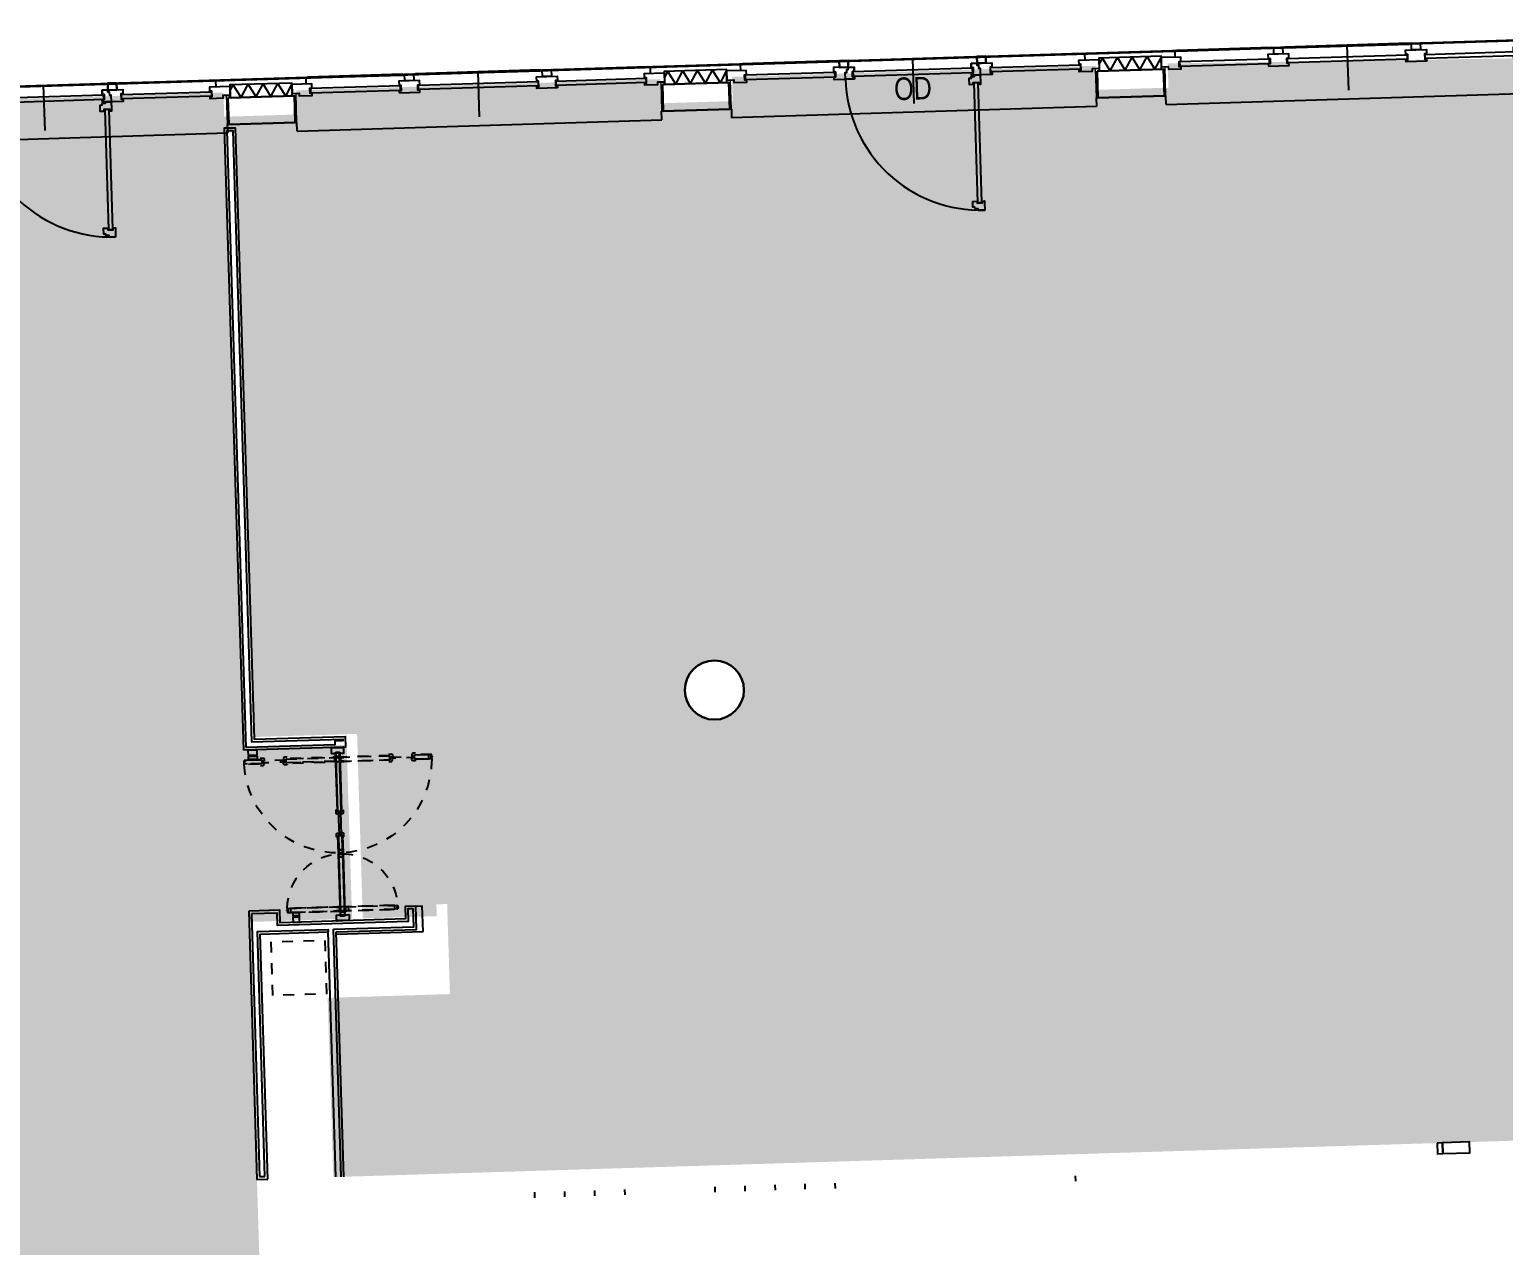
# Model space of a CAD drawing. Header units: metres. Extents: x 603172.4 to 603269.3, y 133210.7 to 133267.1.
# Drawn here: x 603202.28 to 603216.01, y 133255.74 to 133267.07 of the extents above; entities that cross this region are included whole.
import ezdxf

# ---------------------------------------------------------------- set-up
doc = ezdxf.new("R2010")
doc.units = ezdxf.units.M
doc.linetypes.add('AXES', pattern=[2, 1.25, -0.25, 0.25, -0.25])
doc.linetypes.add('DGN Style 2', pattern=[0.1, 0.06, -0.04])
doc.layers.add('GEX_BAT_Archi', color=251, linetype='Continuous')
doc.layers.add('GEX_EDS_sdp_1-bureau', color=1, linetype='AXES', true_color=0xff0000)
doc.layers.add('GEX_EDS_su_bureau', color=7, linetype='Continuous', true_color=0xffdf7f)
doc.styles.add('Style-isocp', font='isocp.shx')

# ---------------------------------------------------------------- blocks, each defined once
blk = doc.blocks.new('CBP_SHG_FAC_TYPE_N1_OD')
at = {"layer": 'GEX_BAT_Archi', "ltscale": 0.888889}
for p, q in [((-1.7, 0), (-1.7, 0.08)), ((-1.7, 0.08), (1.7, 0.08)), ((1.7, 0), (1.7, 0.08))]:
    blk.add_line(p, q, dxfattribs=at)
at = {"layer": 'GEX_BAT_Archi'}
blk.add_line((0, -0.42), (0, 0), dxfattribs=at)
at = {"layer": 'GEX_BAT_Archi', "ltscale": 120}
for p, q in [((-1.605, -0.412), (-1.605, -0.357)), ((1.605, -0.412), (1.605, -0.357))]:
    blk.add_line(p, q, dxfattribs=at)
at = {"layer": 'GEX_BAT_Archi', "ltscale": 106.666667}
for p, q in [((-1.605, -0.412), (-1.605, -0.357)), ((1.605, -0.412), (1.605, -0.357))]:
    blk.add_line(p, q, dxfattribs=at)
at = {"layer": 'GEX_BAT_Archi', "linetype": 'Continuous'}
blk.add_line((-0.704, -0.42), (-1.584, -0.42), dxfattribs=at)
at = {"layer": 'GEX_BAT_Archi', "flags": 128}
for points in [[(-0.63, 0.946), (-0.63, 1.013), (-0.57, 1.013), (-0.57, 0.998), (-0.54, 0.998), (-0.54, 0.983), (-0.52, 0.983), (-0.52, 0.928), (-0.56, 0.928), (-0.56, 0.946), (-0.61, 0.946), (-0.61, 0.928), (-0.63, 0.928), (-0.63, 0.946), (-0.63, 0.946)], [(-0.605, 0.941), (-0.605, -0.175), (-0.565, -0.175), (-0.565, 0.941), (-0.605, 0.941)], [(-0.738, -0.317), (-0.72, -0.317), (-0.72, -0.267), (-0.738, -0.267), (-0.738, -0.247), (-0.738, -0.247), (-0.63, -0.247), (-0.63, -0.307), (-0.615, -0.307), (-0.615, -0.337), (-0.6, -0.337), (-0.6, -0.357), (-0.738, -0.357), (-0.738, -0.317)], [(-0.63, -0.18), (-0.63, -0.247), (-0.57, -0.247), (-0.57, -0.232), (-0.54, -0.232), (-0.54, -0.217), (-0.52, -0.217), (-0.52, -0.162), (-0.56, -0.162), (-0.56, -0.18), (-0.61, -0.18), (-0.61, -0.162), (-0.63, -0.162), (-0.63, -0.18), (-0.63, -0.18)], [(-0.563, -0.247), (-0.63, -0.247), (-0.63, -0.307), (-0.615, -0.307), (-0.615, -0.337), (-0.6, -0.337), (-0.6, -0.357), (-0.545, -0.357), (-0.545, -0.317), (-0.563, -0.317), (-0.563, -0.267), (-0.545, -0.267), (-0.545, -0.247), (-0.563, -0.247), (-0.563, -0.247)], [(0.563, -0.247), (0.63, -0.247), (0.63, -0.307), (0.615, -0.307), (0.615, -0.337), (0.6, -0.337), (0.6, -0.357), (0.545, -0.357), (0.545, -0.317), (0.563, -0.317), (0.563, -0.267), (0.545, -0.267), (0.545, -0.247), (0.563, -0.247), (0.563, -0.247)], [(0.738, -0.317), (0.72, -0.317), (0.72, -0.267), (0.738, -0.267), (0.738, -0.247), (0.738, -0.247), (0.63, -0.247), (0.63, -0.307), (0.615, -0.307), (0.615, -0.337), (0.6, -0.337), (0.6, -0.357), (0.738, -0.357), (0.738, -0.317)]]:
    blk.add_lwpolyline(points, close=True, dxfattribs=at)
at = {"layer": 'GEX_BAT_Archi', "ltscale": 120, "flags": 128}
for points in [[(-1.735, -0.272), (-1.67, -0.272), (-1.67, -0.247), (-1.55, -0.247), (-1.55, -0.267), (-1.568, -0.267), (-1.568, -0.317), (-1.55, -0.317), (-1.55, -0.357), (-1.735, -0.357), (-1.735, -0.272)], [(-1.563, -0.272), (-0.725, -0.272), (-0.725, -0.312), (-1.563, -0.312), (-1.563, -0.272)], [(0.558, -0.272), (-0.558, -0.272), (-0.558, -0.312), (0.558, -0.312), (0.558, -0.272)], [(1.563, -0.272), (0.725, -0.272), (0.725, -0.312), (1.563, -0.312), (1.563, -0.272)], [(1.735, -0.272), (1.67, -0.272), (1.67, -0.247), (1.55, -0.247), (1.55, -0.267), (1.568, -0.267), (1.568, -0.317), (1.55, -0.317), (1.55, -0.357), (1.735, -0.357), (1.735, -0.272)], [(-0.683, -0.42), (-0.6, -0.42), (-0.6, -0.357), (-0.683, -0.357), (-0.683, -0.42)], [(0.6, -0.42), (0.683, -0.42), (0.683, -0.357), (0.6, -0.357), (0.6, -0.42)], [(-1.585, -0.412), (-0.703, -0.412), (-0.703, -0.42), (-1.585, -0.42), (-1.585, -0.412)], [(-0.58, -0.412), (0.58, -0.412), (0.58, -0.42), (-0.58, -0.42), (-0.58, -0.412)], [(1.585, -0.412), (0.703, -0.412), (0.703, -0.42), (1.585, -0.42), (1.585, -0.412)]]:
    blk.add_lwpolyline(points, close=True, dxfattribs=at)
at = {"layer": 'GEX_BAT_Archi', "ltscale": 106.666667, "flags": 128}
for points in [[(-1.735, -0.272), (-1.67, -0.272), (-1.67, -0.247), (-1.55, -0.247), (-1.55, -0.267), (-1.568, -0.267), (-1.568, -0.317), (-1.55, -0.317), (-1.55, -0.357), (-1.735, -0.357), (-1.735, -0.272)], [(-0.738, -0.247), (-0.545, -0.247), (-0.545, -0.267), (-0.563, -0.267), (-0.563, -0.317), (-0.545, -0.317), (-0.545, -0.357), (-0.738, -0.357), (-0.738, -0.317), (-0.72, -0.317), (-0.72, -0.267), (-0.738, -0.267), (-0.738, -0.247)], [(0.738, -0.247), (0.545, -0.247), (0.545, -0.267), (0.563, -0.267), (0.563, -0.317), (0.545, -0.317), (0.545, -0.357), (0.738, -0.357), (0.738, -0.317), (0.72, -0.317), (0.72, -0.267), (0.738, -0.267), (0.738, -0.247)], [(1.735, -0.272), (1.67, -0.272), (1.67, -0.247), (1.55, -0.247), (1.55, -0.267), (1.568, -0.267), (1.568, -0.317), (1.55, -0.317), (1.55, -0.357), (1.735, -0.357), (1.735, -0.272)], [(-0.6, -0.42), (-0.683, -0.42), (-0.683, -0.357), (-0.6, -0.357), (-0.6, -0.42)], [(0.683, -0.42), (0.6, -0.42), (0.6, -0.357), (0.683, -0.357), (0.683, -0.42)]]:
    blk.add_lwpolyline(points, close=True, dxfattribs=at)
at = {"layer": 'GEX_BAT_Archi'}
blk.add_arc((-0.63, -0.247), 1.26, 0, 90, dxfattribs=at)
blk = doc.blocks.new('CBP_SHG_FAC_TYPE_N1')
at = {"layer": 'GEX_BAT_Archi', "ltscale": 0.888889}
for p, q in [((1.7, 0.08), (-1.7, 0.08)), ((-1.7, 0.08), (-1.7, 0)), ((1.7, 0.08), (1.7, 0))]:
    blk.add_line(p, q, dxfattribs=at)
at = {"layer": 'GEX_BAT_Archi'}
blk.add_line((0, -0.42), (0, 0), dxfattribs=at)
at = {"layer": 'GEX_BAT_Archi', "ltscale": 120}
for p, q in [((-1.605, -0.412), (-1.605, -0.357)), ((1.605, -0.412), (1.605, -0.357))]:
    blk.add_line(p, q, dxfattribs=at)
at = {"layer": 'GEX_BAT_Archi', "ltscale": 120, "flags": 128}
for points in [[(-1.735, -0.272), (-1.67, -0.272), (-1.67, -0.247), (-1.55, -0.247), (-1.55, -0.267), (-1.568, -0.267), (-1.568, -0.317), (-1.55, -0.317), (-1.55, -0.357), (-1.735, -0.357), (-1.735, -0.272)], [(-1.563, -0.272), (-0.725, -0.272), (-0.725, -0.312), (-1.563, -0.312), (-1.563, -0.272)], [(-0.738, -0.247), (-0.545, -0.247), (-0.545, -0.267), (-0.563, -0.267), (-0.563, -0.317), (-0.545, -0.317), (-0.545, -0.357), (-0.738, -0.357), (-0.738, -0.317), (-0.72, -0.317), (-0.72, -0.267), (-0.738, -0.267), (-0.738, -0.247)], [(-0.558, -0.272), (0.558, -0.272), (0.558, -0.312), (-0.558, -0.312), (-0.558, -0.272)], [(0.738, -0.247), (0.545, -0.247), (0.545, -0.267), (0.563, -0.267), (0.563, -0.317), (0.545, -0.317), (0.545, -0.357), (0.738, -0.357), (0.738, -0.317), (0.72, -0.317), (0.72, -0.267), (0.738, -0.267), (0.738, -0.247)], [(1.563, -0.272), (0.725, -0.272), (0.725, -0.312), (1.563, -0.312), (1.563, -0.272)], [(1.735, -0.272), (1.67, -0.272), (1.67, -0.247), (1.55, -0.247), (1.55, -0.267), (1.568, -0.267), (1.568, -0.317), (1.55, -0.317), (1.55, -0.357), (1.735, -0.357), (1.735, -0.272)], [(-0.6, -0.42), (-0.683, -0.42), (-0.683, -0.357), (-0.6, -0.357), (-0.6, -0.42)], [(0.683, -0.42), (0.6, -0.42), (0.6, -0.357), (0.683, -0.357), (0.683, -0.42)], [(-1.585, -0.412), (-0.703, -0.412), (-0.703, -0.42), (-1.585, -0.42), (-1.585, -0.412)], [(0.58, -0.412), (-0.58, -0.412), (-0.58, -0.42), (0.58, -0.42), (0.58, -0.412)], [(1.585, -0.412), (0.703, -0.412), (0.703, -0.42), (1.585, -0.42), (1.585, -0.412)]]:
    blk.add_lwpolyline(points, close=True, dxfattribs=at)

msp = doc.modelspace()

# ---------------------------------------------------------------- hatches: boundary and pattern name
at = {"layer": 'GEX_EDS_su_bureau'}
h = msp.add_hatch(color=256, dxfattribs=at)
h.dxf.hatch_style = 1
h.paths.add_polyline_path([(603204.093, 133266.199), (603204.084, 133266.479), (603200.706, 133266.375), (603200.714, 133266.095), (603200.045, 133266.074), (603200.036, 133266.354), (603196.658, 133266.25), (603196.666, 133265.97), (603195.997, 133265.949), (603195.988, 133266.229), (603192.61, 133266.125), (603192.618, 133265.845), (603191.948, 133265.825), (603191.94, 133266.104), (603188.561, 133266), (603188.57, 133265.72), (603187.9, 133265.7), (603187.892, 133265.98), (603184.513, 133265.876), (603184.522, 133265.596), (603183.842, 133265.575), (603183.834, 133265.855), (603180.465, 133265.751), (603180.474, 133265.471), (603179.794, 133265.45), (603179.786, 133265.73), (603177.566, 133265.661), (603177.627, 133263.687), (603177.907, 133263.696), (603177.928, 133263.016), (603177.648, 133263.008), (603177.752, 133259.629), (603178.032, 133259.638), (603178.053, 133258.958), (603177.773, 133258.95), (603177.877, 133255.581), (603178.157, 133255.59), (603178.178, 133254.91), (603177.898, 133254.902), (603178.002, 133251.533), (603178.282, 133251.542), (603178.302, 133250.872), (603178.022, 133250.863), (603178.127, 133247.485), (603178.406, 133247.494), (603178.427, 133246.814), (603178.148, 133246.805), (603178.251, 133243.437), (603178.531, 133243.446), (603178.552, 133242.766), (603178.272, 133242.757), (603178.376, 133239.389), (603178.656, 133239.398), (603178.677, 133238.718), (603178.397, 133238.709), (603178.501, 133235.341), (603178.781, 133235.349), (603178.802, 133234.67), (603178.522, 133234.661), (603178.626, 133231.293), (603178.905, 133231.301), (603178.926, 133230.632), (603178.646, 133230.623), (603178.668, 133229.923), (603178.938, 133229.932), (603178.933, 133230.072), (603183.271, 133230.205), (603183.236, 133231.365), (603190.162, 133231.578), (603190.178, 133231.078), (603190.987, 133231.103), (603191.008, 133230.444), (603194.356, 133230.547), (603194.349, 133230.427), (603194.6, 133230.435), (603194.639, 133231.109), (603194.36, 133231.126), (603194.399, 133231.795), (603194.678, 133231.778), (603194.875, 133235.173), (603194.596, 133235.189), (603194.635, 133235.858), (603194.914, 133235.841), (603195.111, 133239.226), (603194.831, 133239.242), (603194.87, 133239.911), (603195.149, 133239.895), (603195.346, 133243.279), (603195.066, 133243.295), (603195.106, 133243.974), (603195.385, 133243.958), (603195.472, 133245.446), (603196.608, 133245.481), (603196.592, 133245.981), (603197.262, 133246.002), (603197.277, 133245.502), (603200.656, 133245.606), (603200.64, 133246.106), (603201.32, 133246.127), (603201.335, 133245.627), (603204.723, 133245.731), (603204.588, 133250.143), (603205.124, 133250.031), (603205.456, 133251.627), (603204.536, 133251.819), (603204.322, 133258.752), (603205.282, 133258.782), (603205.232, 133260.401), (603204.272, 133260.372)])
edge = h.paths.add_edge_path(flags=16)
edge.add_arc((603200.562, 133260.662), 0.275, 0, 360)
h.paths.add_polyline_path([(603201.039, 133258.791), (603201.23, 133252.614), (603197.847, 133253.3), (603184.153, 133252.878), (603183.987, 133258.266)], flags=16)
h.paths.add_polyline_path([(603197.759, 133258.585), (603197.919, 133253.408), (603195.869, 133253.344), (603195.775, 133256.423), (603196.674, 133256.451), (603196.671, 133256.551), (603195.772, 133256.523), (603195.71, 133258.522)], flags=0)
h.paths.add_polyline_path([(603197.834, 133258.587), (603199.383, 133258.635), (603199.412, 133257.716), (603197.862, 133257.668)], flags=0)
h.paths.add_polyline_path([(603199.458, 133258.637), (603200.967, 133258.684), (603201.15, 133252.762), (603198.432, 133253.313), (603199.621, 133253.35)], flags=0)
h.paths.add_polyline_path([(603195.588, 133258.518), (603195.651, 133256.459), (603194.008, 133256.208), (603193.938, 133258.467)], flags=0)
edge = h.paths.add_edge_path(flags=16)
edge.add_arc((603192.465, 133260.413), 0.275, 0, 360)
h.paths.add_polyline_path([(603197.865, 133257.585), (603199.414, 133257.633), (603199.442, 133256.714), (603197.893, 133256.666)], flags=0)
h.paths.add_polyline_path([(603193.796, 133258.463), (603193.866, 133256.194), (603191.356, 133255.827), (603191.277, 133258.385)], flags=0)
h.paths.add_polyline_path([(603197.896, 133256.583), (603199.445, 133256.631), (603199.473, 133255.711), (603197.924, 133255.664)], flags=0)
h.paths.add_polyline_path([(603195.397, 133256.195), (603195.482, 133253.427), (603194.133, 133253.386), (603194.053, 133255.987)], flags=0)
edge = h.paths.add_edge_path(flags=0)
edge.add_arc((603200.707, 133255.94), 0.3, 0, 360)
h.paths.add_polyline_path([(603197.927, 133255.581), (603199.476, 133255.629), (603199.504, 133254.709), (603197.955, 133254.662)], flags=0)
h.paths.add_polyline_path([(603191.203, 133258.383), (603191.27, 133256.214), (603189.671, 133256.165), (603189.642, 133257.114), (603188.032, 133257.065), (603187.995, 133258.284)], flags=0)
h.paths.add_polyline_path([(603193.87, 133256.054), (603193.888, 133255.479), (603191.369, 133255.402), (603191.36, 133255.687)], flags=0)
h.paths.add_polyline_path([(603197.957, 133254.579), (603199.507, 133254.627), (603199.543, 133253.458), (603197.993, 133253.41)], flags=0)
h.paths.add_polyline_path([(603193.874, 133255.279), (603193.933, 133253.38), (603191.434, 133253.303), (603191.417, 133253.852), (603191.217, 133253.846), (603191.234, 133253.297), (603189.625, 133253.247), (603189.562, 133255.296), (603191.165, 133255.535), (603191.183, 133254.946), (603191.383, 133254.952), (603191.375, 133255.202)], flags=0)
h.paths.add_polyline_path([(603200.207, 133254.303), (603200.607, 133254.316), (603200.622, 133253.816), (603200.222, 133253.804)], flags=0)
h.paths.add_polyline_path([(603200.258, 133254.255), (603200.558, 133254.264), (603200.571, 133253.864), (603200.271, 133253.855)], flags=0)
edge = h.paths.add_edge_path(flags=0)
edge.add_arc((603200.79, 133253.241), 0.3, 0, 360)
h.paths.add_polyline_path([(603189.208, 133256.754), (603189.226, 133256.154), (603188.726, 133256.139), (603188.708, 133256.738)], flags=0)
h.paths.add_polyline_path([(603187.895, 133258.281), (603187.936, 133256.932), (603188.556, 133256.951), (603188.64, 133254.242), (603188.02, 133254.223), (603188.054, 133253.104), (603186.595, 133253.059), (603186.436, 133258.236)], flags=0)
h.paths.add_polyline_path([(603189.356, 133254.371), (603189.362, 133254.171), (603189.162, 133254.165), (603189.156, 133254.365)], flags=0)
h.paths.add_polyline_path([(603186.35, 133258.233), (603186.378, 133257.324), (603184.819, 133257.276), (603184.791, 133258.185)], flags=0)
h.paths.add_polyline_path([(603189.411, 133253.871), (603189.426, 133253.391), (603189.186, 133253.383), (603189.172, 133253.863)], flags=0)
h.paths.add_polyline_path([(603186.381, 133257.229), (603186.409, 133256.319), (603184.85, 133256.271), (603184.822, 133257.181)], flags=0)
h.paths.add_polyline_path([(603186.412, 133256.224), (603186.44, 133255.315), (603184.881, 133255.267), (603184.853, 133256.176)], flags=0)
edge = h.paths.add_edge_path(flags=16)
edge.add_arc((603184.369, 133260.163), 0.275, 0, 360)
h.paths.add_polyline_path([(603186.443, 133255.22), (603186.471, 133254.31), (603184.912, 133254.262), (603184.884, 133255.172)], flags=0)
h.paths.add_polyline_path([(603184.736, 133258.184), (603184.896, 133253.006), (603184.246, 133252.986), (603184.087, 133258.164)], flags=0)
h.paths.add_polyline_path([(603186.474, 133254.215), (603186.51, 133253.056), (603184.95, 133253.008), (603184.915, 133254.167)], flags=0)
edge = h.paths.add_edge_path(flags=0)
edge.add_arc((603184.551, 133254.279), 0.3, 0, 360)
edge = h.paths.add_edge_path(flags=16)
edge.add_arc((603188.869, 133245.628), 0.3, 0, 360)
edge = h.paths.add_edge_path(flags=16)
edge.add_arc((603184.811, 133245.836), 0.3, 0, 360)
edge = h.paths.add_edge_path(flags=16)
edge.add_arc((603188.506, 133239.356), 0.15, 0, 360)
edge = h.paths.add_edge_path(flags=16)
edge.add_arc((603185.014, 133239.248), 0.15, 0, 360)
h.paths.add_polyline_path([(603231.003, 133265.651), (603229.079, 133265.855), (603229.049, 133265.576), (603228.373, 133265.648), (603228.402, 133265.927), (603225.051, 133266.283), (603225.022, 133266.004), (603224.326, 133266.078), (603224.355, 133266.357), (603220.974, 133266.716), (603220.945, 133266.437), (603220.268, 133266.509), (603220.298, 133266.787), (603218.905, 133266.935), (603216.938, 133266.875), (603216.947, 133266.595), (603216.277, 133266.574), (603216.27, 133266.8), (603212.88, 133266.75), (603212.889, 133266.47), (603212.219, 133266.449), (603212.21, 133266.729), (603208.822, 133266.625), (603208.83, 133266.345), (603208.161, 133266.324), (603208.152, 133266.604), (603204.764, 133266.5), (603204.772, 133266.22), (603204.193, 133266.202), (603204.369, 133260.475), (603205.329, 133260.504), (603205.382, 133258.785), (603206.071, 133258.806), (603206.068, 133258.916), (603206.168, 133258.919), (603206.194, 133258.08), (603205.055, 133258.045), (603205.107, 133256.375), (603224.758, 133256.981), (603224.681, 133259.48), (603228.046, 133259.583), (603228.597, 133261.506), (603229.722, 133261.183)])
edge = h.paths.add_edge_path(flags=16)
edge.add_arc((603208.658, 133260.912), 0.275, 0, 360)
edge = h.paths.add_edge_path(flags=16)
edge.add_arc((603216.435, 133261.777), 0.275, 0, 360)
edge = h.paths.add_edge_path(flags=16)
edge.add_arc((603217.034, 133261.795), 0.275, 0, 360)
edge = h.paths.add_edge_path(flags=16)
edge.add_arc((603224.85, 133261.411), 0.275, 0, 360)
h.paths.add_polyline_path([(603226.326, 133248.325), (603226.057, 133248.403), (603226.978, 133251.615), (603208.282, 133251.039), (603205.554, 133251.607), (603205.222, 133250.011), (603205.829, 133249.885), (603205.851, 133249.992), (603205.949, 133249.972), (603205.906, 133249.766), (603204.691, 133250.019), (603204.808, 133246.234), (603205.37, 133246.252), (603205.386, 133245.752), (603206.366, 133245.782), (603207.951, 133245.491), (603208.099, 133244.255), (603208.377, 133244.288), (603208.456, 133243.623), (603208.178, 133243.589), (603208.58, 133240.223), (603208.858, 133240.256), (603208.937, 133239.591), (603208.659, 133239.558), (603209.061, 133236.192), (603209.339, 133236.225), (603209.418, 133235.56), (603209.14, 133235.527), (603209.54, 133232.175), (603209.819, 133232.208), (603209.828, 133232.128), (603217.066, 133232.352), (603217.074, 133232.102), (603217.693, 133232.121), (603217.721, 133231.207), (603221.156, 133231.313), (603221.444, 133231.302), (603221.869, 133232.782), (603221.6, 133232.859), (603221.782, 133233.494), (603222.051, 133233.416), (603222.982, 133236.665), (603222.713, 133236.743), (603222.895, 133237.377), (603223.164, 133237.3), (603224.096, 133240.549), (603223.827, 133240.626), (603224.012, 133241.27), (603224.281, 133241.193), (603225.21, 133244.432), (603224.94, 133244.51), (603225.125, 133245.154), (603225.394, 133245.076)])
edge = h.paths.add_edge_path(flags=16)
edge.add_arc((603213.207, 133244.774), 0.3, 0, 360)
edge = h.paths.add_edge_path(flags=16)
edge.add_arc((603217.283, 133243.999), 0.3, 0, 360)
edge = h.paths.add_edge_path(flags=16)
edge.add_arc((603221.338, 133243.88), 0.3, 0, 360)
edge = h.paths.add_edge_path(flags=16)
edge.add_arc((603216.382, 133237.514), 0.15, 0, 360)
h.paths.add_polyline_path([(603188.844, 133256.227), (603189.103, 133256.235), (603189.089, 133256.668), (603188.831, 133256.66)], flags=0)
h.paths.add_polyline_path([(603194.642, 133254.571), (603194.9, 133254.579), (603194.887, 133255.012), (603194.629, 133255.004)], flags=0)
h.paths.add_polyline_path([(603200.292, 133253.84), (603200.55, 133253.848), (603200.537, 133254.281), (603200.278, 133254.273)], flags=0)
h.paths.add_polyline_path([(603192.531, 133254.071), (603192.79, 133254.079), (603192.776, 133254.512), (603192.518, 133254.504)], flags=0)
h.paths.add_polyline_path([(603189.176, 133253.408), (603189.435, 133253.416), (603189.421, 133253.849), (603189.163, 133253.841)], flags=0)
h.paths.add_polyline_path([(603189.137, 133254.048), (603189.395, 133254.056), (603189.382, 133254.489), (603189.123, 133254.481)], flags=0)

# ---------------------------------------------------------------- linework, layer by layer
at = {"layer": 'GEX_BAT_Archi'}
for p, q in [((603208.574, 133266.567), (603208.64, 133266.689)), ((603208.713, 133266.571), (603208.64, 133266.689)), ((603212.24, 133266.741), (603212.272, 133266.801)), ((603212.345, 133266.683), (603212.272, 133266.801)), ((603212.345, 133266.683), (603212.411, 133266.805)), ((603212.484, 133266.687), (603212.411, 133266.805)), ((603212.484, 133266.687), (603212.549, 133266.81)), ((603212.622, 133266.692), (603212.549, 133266.81)), ((603212.622, 133266.692), (603212.688, 133266.814)), ((603212.761, 133266.696), (603212.688, 133266.814)), ((603212.761, 133266.696), (603212.818, 133266.803)), ((603204.144, 133266.491), (603204.176, 133266.552)), ((603204.249, 133266.434), (603204.176, 133266.552)), ((603204.249, 133266.434), (603204.315, 133266.556)), ((603204.388, 133266.438), (603204.315, 133266.556)), ((603204.388, 133266.438), (603204.453, 133266.56)), ((603204.526, 133266.442), (603204.453, 133266.56)), ((603204.526, 133266.442), (603204.592, 133266.564)), ((603204.665, 133266.447), (603204.592, 133266.564)), ((603204.665, 133266.447), (603204.722, 133266.554)), ((603208.192, 133266.616), (603208.224, 133266.676)), ((603208.297, 133266.558), (603208.224, 133266.676)), ((603208.297, 133266.558), (603208.363, 133266.681)), ((603208.436, 133266.563), (603208.363, 133266.681)), ((603208.436, 133266.563), (603208.501, 133266.685)), ((603208.574, 133266.567), (603208.501, 133266.685)), ((603208.713, 133266.571), (603208.77, 133266.678)), ((603204.603, 133258.861), (603204.319, 133258.852)), ((603205.835, 133258.899), (603205.935, 133258.902)), ((603205.943, 133258.661), (603205.935, 133258.902)), ((603204.319, 133258.852), (603204.396, 133256.353)), ((603204.345, 133258.828), (603204.42, 133256.379)), ((603205.181, 133256.378), (603205.11, 133258.685)), ((603205.206, 133256.378), (603205.135, 133258.66)), ((603212.019, 133256.388), (603212.02, 133256.338)), ((603204.396, 133256.353), (603204.496, 133256.357)), ((603204.42, 133256.379), (603204.47, 133256.381)), ((603207.541, 133256.25), (603207.542, 133256.2)), ((603207.821, 133256.259), (603207.822, 133256.209)), ((603208.66, 133256.285), (603208.662, 133256.235)), ((603208.94, 133256.293), (603208.942, 133256.243)), ((603209.22, 133256.302), (603209.222, 133256.252)), ((603209.5, 133256.311), (603209.501, 133256.261)), ((603209.78, 133256.319), (603209.781, 133256.269)), ((603206.981, 133256.233), (603206.983, 133256.183)), ((603207.261, 133256.242), (603207.262, 133256.192))]:
    msp.add_line(p, q, dxfattribs=at)
at = {"layer": 'GEX_BAT_Archi', "ltscale": 120}
for p, q in [((603205.131, 133256.376), (603205.06, 133258.659)), ((603205.943, 133258.661), (603205.136, 133258.636))]:
    msp.add_line(p, q, dxfattribs=at)
at = {"layer": 'GEX_BAT_Archi', "flags": 128}
for points in [[(603178.552, 133229.795), (603177.443, 133265.778), (603219.273, 133267.067), (603231.469, 133265.771), (603231.124, 133264.569)], [(603178.56, 133229.795), (603177.451, 133265.77), (603219.273, 133267.059), (603231.459, 133265.765), (603231.116, 133264.571)], [(603205.135, 133258.66), (603205.883, 133258.683), (603205.876, 133258.9), (603205.776, 133258.897), (603205.78, 133258.78), (603204.613, 133258.744), (603204.609, 133258.861), (603204.319, 133258.852)], [(603205.11, 133258.685), (603205.857, 133258.708), (603205.852, 133258.874), (603205.802, 133258.873), (603205.806, 133258.756), (603204.588, 133258.718), (603204.585, 133258.835), (603204.345, 133258.828)], [(603204.47, 133256.381), (603204.4, 133258.663), (603205.06, 133258.683), (603205.06, 133258.659)], [(603204.496, 133256.357), (603204.426, 133258.639), (603205.06, 133258.659)]]:
    msp.add_lwpolyline(points, dxfattribs=at)
for points in [[(603208.194, 133266.555), (603208.773, 133266.573), (603208.77, 133266.693), (603208.19, 133266.675), (603208.194, 133266.555)], [(603212.222, 133266.679), (603212.841, 133266.698), (603212.849, 133266.449), (603212.229, 133266.43), (603212.222, 133266.679)], [(603212.242, 133266.68), (603212.821, 133266.698), (603212.818, 133266.818), (603212.238, 133266.8), (603212.242, 133266.68)], [(603204.146, 133266.431), (603204.725, 133266.448), (603204.722, 133266.568), (603204.142, 133266.55), (603204.146, 133266.431)], [(603208.174, 133266.555), (603208.793, 133266.574), (603208.801, 133266.324), (603208.181, 133266.305), (603208.174, 133266.555)], [(603204.126, 133266.43), (603204.745, 133266.449), (603204.753, 133266.199), (603204.133, 133266.18), (603204.126, 133266.43)], [(603204.273, 133260.352), (603204.094, 133266.149), (603204.194, 133266.152), (603204.37, 133260.455), (603205.219, 133260.481), (603205.222, 133260.381), (603204.273, 133260.352)], [(603204.297, 133260.377), (603204.12, 133266.125), (603204.17, 133266.126), (603204.346, 133260.429), (603205.195, 133260.455), (603205.195, 133260.438), (603205.122, 133260.436), (603205.123, 133260.403), (603204.297, 133260.377)], [(603205.096, 133260.377), (603205.09, 133260.377), (603205.088, 133260.375), (603205.089, 133260.323), (603205.091, 133260.321), (603205.109, 133260.321), (603205.13, 133260.33), (603205.133, 133260.33), (603205.133, 133260.333), (603205.163, 133260.334), (603205.163, 133260.331), (603205.166, 133260.331), (603205.187, 133260.324), (603205.205, 133260.324), (603205.207, 133260.326), (603205.206, 133260.378), (603205.203, 133260.38), (603205.197, 133260.38), (603205.197, 133260.375), (603205.096, 133260.372), (603205.096, 133260.377)], [(603204.316, 133260.303), (603204.315, 133260.353), (603204.395, 133260.355), (603204.396, 133260.305), (603204.316, 133260.303)], [(603204.318, 133260.264), (603204.317, 133260.293), (603204.397, 133260.295), (603204.398, 133260.266), (603204.318, 133260.264)], [(603204.332, 133260.293), (603204.331, 133260.303), (603204.381, 133260.305), (603204.382, 133260.295), (603204.332, 133260.293)], [(603205.127, 133260.321), (603205.144, 133259.784), (603205.145, 133259.784), (603205.128, 133260.321), (603205.127, 133260.321)], [(603205.185, 133259.785), (603205.168, 133260.323), (603205.16, 133260.324), (603205.136, 133260.324), (603205.128, 133260.321), (603205.145, 133259.784), (603205.185, 133259.785)], [(603205.136, 133260.324), (603205.131, 133260.322), (603205.132, 133260.293), (603205.166, 133260.295), (603205.165, 133260.323), (603205.16, 133260.324), (603205.136, 133260.324)], [(603205.182, 133259.785), (603205.166, 133260.295), (603205.132, 133260.293), (603205.148, 133259.784), (603205.182, 133259.785)], [(603205.133, 133260.33), (603205.133, 133260.333), (603205.163, 133260.334), (603205.163, 133260.331), (603205.133, 133260.33)], [(603205.168, 133260.323), (603205.185, 133259.785), (603205.186, 133259.785), (603205.169, 133260.322), (603205.168, 133260.323)], [(603205.994, 133260.276), (603206.024, 133260.276), (603206.024, 133260.278), (603206.02, 133260.278), (603206.019, 133260.308), (603206.023, 133260.308), (603206.023, 133260.31), (603205.993, 133260.31), (603205.994, 133260.276)], [(603205.131, 133259.794), (603205.13, 133259.792), (603205.13, 133259.765), (603205.143, 133259.759), (603205.158, 133259.76), (603205.157, 133259.785), (603205.144, 133259.784), (603205.143, 133259.794), (603205.131, 133259.794)], [(603205.173, 133259.78), (603205.18, 133259.56), (603205.164, 133259.56), (603205.157, 133259.78), (603205.173, 133259.78)], [(603205.197, 133259.796), (603205.2, 133259.794), (603205.2, 133259.767), (603205.189, 133259.76), (603205.174, 133259.76), (603205.173, 133259.785), (603205.186, 133259.785), (603205.185, 133259.795), (603205.197, 133259.796)], [(603205.139, 133259.544), (603205.137, 133259.546), (603205.136, 133259.573), (603205.148, 133259.579), (603205.163, 133259.58), (603205.164, 133259.555), (603205.151, 133259.554), (603205.151, 133259.544), (603205.139, 133259.544)], [(603205.152, 133259.554), (603205.157, 133259.394), (603205.156, 133259.394), (603205.151, 133259.554), (603205.152, 133259.554)], [(603205.152, 133259.554), (603205.157, 133259.394), (603205.197, 133259.396), (603205.192, 133259.555), (603205.152, 133259.554)], [(603205.155, 133259.554), (603205.159, 133259.424), (603205.193, 133259.425), (603205.189, 133259.555), (603205.155, 133259.554)], [(603205.205, 133259.546), (603205.207, 133259.548), (603205.206, 133259.575), (603205.194, 133259.581), (603205.179, 133259.58), (603205.18, 133259.555), (603205.193, 133259.556), (603205.193, 133259.546), (603205.205, 133259.546)], [(603205.193, 133259.556), (603205.198, 133259.396), (603205.197, 133259.396), (603205.192, 133259.555), (603205.193, 133259.556)], [(603205.159, 133259.424), (603205.16, 133259.394), (603205.162, 133259.394), (603205.162, 133259.398), (603205.192, 133259.399), (603205.192, 133259.395), (603205.194, 133259.395), (603205.193, 133259.425), (603205.159, 133259.424)], [(603205.174, 133258.818), (603205.156, 133259.387), (603205.157, 133259.387), (603205.175, 133258.818), (603205.174, 133258.818)], [(603205.197, 133259.389), (603205.215, 133258.819), (603205.207, 133258.817), (603205.183, 133258.816), (603205.175, 133258.818), (603205.157, 133259.387), (603205.197, 133259.389)], [(603205.161, 133259.357), (603205.16, 133259.387), (603205.162, 133259.387), (603205.162, 133259.383), (603205.192, 133259.384), (603205.192, 133259.388), (603205.194, 133259.388), (603205.195, 133259.358), (603205.161, 133259.357)], [(603205.195, 133259.358), (603205.211, 133258.847), (603205.177, 133258.846), (603205.161, 133259.357), (603205.195, 133259.358)], [(603205.215, 133258.819), (603205.197, 133259.389), (603205.198, 133259.389), (603205.216, 133258.82), (603205.215, 133258.819)], [(603205.25, 133258.888), (603205.249, 133258.893), (603205.22, 133258.892), (603205.221, 133258.858), (603205.25, 133258.859), (603205.251, 133258.864), (603205.25, 133258.888)], [(603204.73, 133258.836), (603204.731, 133258.808), (603204.791, 133258.81), (603204.79, 133258.838), (603204.73, 133258.836)], [(603204.731, 133258.798), (603204.733, 133258.748), (603204.792, 133258.75), (603204.791, 133258.8), (603204.731, 133258.798)], [(603204.746, 133258.808), (603204.746, 133258.798), (603204.776, 133258.799), (603204.776, 133258.809), (603204.746, 133258.808)], [(603205.146, 133258.761), (603205.139, 133258.76), (603205.137, 133258.762), (603205.136, 133258.814), (603205.138, 133258.816), (603205.156, 133258.817), (603205.177, 133258.81), (603205.18, 133258.81), (603205.18, 133258.807), (603205.21, 133258.808), (603205.21, 133258.811), (603205.213, 133258.811), (603205.233, 133258.819), (603205.252, 133258.82), (603205.254, 133258.818), (603205.255, 133258.766), (603205.253, 133258.764), (603205.247, 133258.764), (603205.247, 133258.769), (603205.146, 133258.766), (603205.146, 133258.761)], [(603205.183, 133258.816), (603205.178, 133258.817), (603205.177, 133258.846), (603205.211, 133258.847), (603205.212, 133258.818), (603205.207, 133258.817), (603205.183, 133258.816)], [(603205.18, 133258.81), (603205.18, 133258.807), (603205.21, 133258.808), (603205.21, 133258.811), (603205.18, 133258.81)], [(603215.391, 133256.692), (603215.394, 133256.592), (603215.444, 133256.594), (603215.441, 133256.694), (603215.391, 133256.692)], [(603215.441, 133256.694), (603215.444, 133256.594), (603215.694, 133256.602), (603215.691, 133256.702), (603215.441, 133256.694)]]:
    msp.add_lwpolyline(points, close=True, dxfattribs=at)
at = {"layer": 'GEX_BAT_Archi', "lineweight": 0, "flags": 128}
for points in [[(603212.206, 133266.701), (603212.214, 133266.429), (603212.864, 133266.449), (603212.856, 133266.721)], [(603208.158, 133266.576), (603208.166, 133266.304), (603208.816, 133266.324), (603208.808, 133266.596)], [(603204.11, 133266.451), (603204.118, 133266.18), (603204.768, 133266.2), (603204.76, 133266.471)]]:
    msp.add_lwpolyline(points, dxfattribs=at)
at = {"layer": 'GEX_BAT_Archi', "linetype": 'Continuous', "flags": 128}
for points in [[(603212.222, 133266.679), (603212.229, 133266.43), (603212.849, 133266.449), (603212.841, 133266.698), (603212.222, 133266.679)], [(603208.174, 133266.555), (603208.181, 133266.305), (603208.801, 133266.324), (603208.793, 133266.574), (603208.174, 133266.555)], [(603204.126, 133266.43), (603204.133, 133266.18), (603204.753, 133266.199), (603204.745, 133266.449), (603204.126, 133266.43)]]:
    msp.add_lwpolyline(points, close=True, dxfattribs=at)
msp.add_lwpolyline([(603208.383, 133260.912, 1), (603208.933, 133260.912, 1), (603208.383, 133260.912)], format="xyb", close=True, dxfattribs=at)
at = {"layer": 'GEX_BAT_Archi', "linetype": 'DGN Style 2', "flags": 128}
for points in [[(603204.281, 133260.225), (603204.277, 133260.225), (603204.276, 133260.237, -0.026082), (603204.273, 133260.237), (603204.27, 133260.238), (603204.271, 133260.238, 0.103889), (603204.273, 133260.237, 0.039437), (603204.276, 133260.237), (603204.276, 133260.24, -0.024749), (603204.273, 133260.24, -0.148182), (603204.27, 133260.241), (603204.27, 133260.242, 0.098138), (603204.273, 133260.241, -0.004571), (603204.275, 133260.241, 0.008413), (603204.276, 133260.241), (603204.276, 133260.255), (603204.28, 133260.255), (603204.281, 133260.225)], [(603204.683, 133258.873), (603204.679, 133258.873), (603204.679, 133258.861, 0.026082), (603204.676, 133258.861), (603204.673, 133258.86), (603204.673, 133258.859, -0.103889), (603204.676, 133258.861, -0.039437), (603204.679, 133258.861), (603204.679, 133258.858, 0.024749), (603204.676, 133258.857, 0.148182), (603204.673, 133258.856), (603204.673, 133258.856, -0.098138), (603204.676, 133258.857, 0.004571), (603204.678, 133258.857, -0.008413), (603204.679, 133258.857), (603204.68, 133258.843), (603204.684, 133258.843), (603204.683, 133258.873)], [(603205.702, 133258.905), (603205.706, 133258.905), (603205.707, 133258.893, -0.026082), (603205.71, 133258.893), (603205.713, 133258.892), (603205.712, 133258.891, 0.103889), (603205.71, 133258.893, 0.039437), (603205.707, 133258.892), (603205.707, 133258.889, -0.024749), (603205.71, 133258.889, -0.148182), (603205.713, 133258.888), (603205.713, 133258.888, 0.098138), (603205.71, 133258.889, -0.004571), (603205.708, 133258.889, 0.008413), (603205.707, 133258.889), (603205.707, 133258.875), (603205.703, 133258.875), (603205.702, 133258.905)]]:
    msp.add_lwpolyline(points, format="xyb", close=True, dxfattribs=at)
for points in [[(603204.439, 133260.225), (603204.277, 133260.22), (603204.276, 133260.26), (603204.438, 133260.265), (603204.439, 133260.225)], [(603204.307, 133260.224), (603204.277, 133260.223), (603204.277, 133260.225), (603204.281, 133260.225), (603204.28, 133260.255), (603204.276, 133260.255), (603204.276, 133260.257), (603204.306, 133260.258), (603204.307, 133260.224)], [(603204.438, 133260.265), (603204.278, 133260.26), (603204.278, 133260.261), (603204.438, 133260.266), (603204.438, 133260.265)], [(603204.439, 133260.228), (603204.307, 133260.224), (603204.306, 133260.258), (603204.438, 133260.262), (603204.439, 133260.228)], [(603204.427, 133260.277), (603204.429, 133260.279), (603204.456, 133260.28), (603204.463, 133260.268), (603204.463, 133260.253), (603204.438, 133260.253), (603204.438, 133260.266), (603204.428, 133260.265), (603204.427, 133260.277)], [(603204.429, 133260.211), (603204.431, 133260.209), (603204.458, 133260.21), (603204.464, 133260.222), (603204.464, 133260.237), (603204.439, 133260.237), (603204.439, 133260.224), (603204.429, 133260.223), (603204.429, 133260.211)], [(603204.663, 133260.26), (603204.443, 133260.253), (603204.444, 133260.237), (603204.663, 133260.244), (603204.663, 133260.26)], [(603204.677, 133260.285), (603204.675, 133260.287), (603204.648, 133260.286), (603204.642, 133260.274), (603204.643, 133260.259), (603204.668, 133260.26), (603204.668, 133260.273), (603204.678, 133260.273), (603204.677, 133260.285)], [(603204.679, 133260.219), (603204.677, 133260.217), (603204.65, 133260.216), (603204.644, 133260.228), (603204.643, 133260.243), (603204.668, 133260.244), (603204.669, 133260.231), (603204.679, 133260.231), (603204.679, 133260.219)], [(603205.205, 133260.289), (603204.668, 133260.273), (603204.668, 133260.272), (603205.205, 133260.288), (603205.205, 133260.289)], [(603204.668, 133260.269), (603205.177, 133260.284), (603205.178, 133260.25), (603204.669, 133260.235), (603204.668, 133260.269)], [(603205.206, 133260.248), (603204.669, 133260.232), (603204.669, 133260.231), (603205.206, 133260.247), (603205.206, 133260.248)], [(603205.093, 133260.253), (603205.094, 133260.248), (603205.123, 133260.249), (603205.122, 133260.283), (603205.093, 133260.282), (603205.092, 133260.277), (603205.093, 133260.253)], [(603205.633, 133260.301), (603205.633, 133260.302), (603205.098, 133260.286), (603205.098, 133260.285), (603205.633, 133260.301)], [(603205.634, 133260.261), (603205.634, 133260.26), (603205.099, 133260.244), (603205.099, 133260.245), (603205.634, 133260.261)], [(603205.633, 133260.298), (603205.122, 133260.283), (603205.123, 133260.249), (603205.634, 133260.264), (603205.633, 133260.298)], [(603205.208, 133260.256), (603205.207, 133260.251), (603205.178, 133260.25), (603205.177, 133260.284), (603205.206, 133260.285), (603205.207, 133260.28), (603205.208, 133260.256)], [(603205.623, 133260.314), (603205.625, 133260.316), (603205.652, 133260.317), (603205.658, 133260.305), (603205.659, 133260.288), (603205.634, 133260.287), (603205.633, 133260.302), (603205.623, 133260.302), (603205.623, 133260.314)], [(603205.625, 133260.248), (603205.627, 133260.246), (603205.654, 133260.247), (603205.66, 133260.259), (603205.659, 133260.277), (603205.634, 133260.276), (603205.634, 133260.26), (603205.624, 133260.26), (603205.625, 133260.248)], [(603205.639, 133260.287), (603205.859, 133260.294), (603205.859, 133260.283), (603205.639, 133260.276), (603205.639, 133260.287)], [(603205.873, 133260.322), (603205.871, 133260.324), (603205.844, 133260.323), (603205.838, 133260.311), (603205.839, 133260.293), (603205.864, 133260.294), (603205.863, 133260.31), (603205.873, 133260.31), (603205.873, 133260.322)], [(603205.875, 133260.256), (603205.873, 133260.254), (603205.846, 133260.253), (603205.839, 133260.265), (603205.839, 133260.282), (603205.864, 133260.283), (603205.864, 133260.268), (603205.874, 133260.268), (603205.875, 133260.256)], [(603206.023, 133260.313), (603206.023, 133260.314), (603205.863, 133260.31), (603205.863, 133260.309), (603206.023, 133260.313)], [(603205.864, 133260.269), (603206.024, 133260.273), (603206.023, 133260.313), (603205.863, 133260.309), (603205.864, 133260.269)], [(603205.864, 133260.272), (603205.994, 133260.276), (603205.993, 133260.31), (603205.863, 133260.306), (603205.864, 133260.272)], [(603206.024, 133260.273), (603206.024, 133260.272), (603205.864, 133260.268), (603205.864, 133260.269), (603206.024, 133260.273)], [(603204.439, 133260.224), (603204.279, 133260.219), (603204.279, 133260.22), (603204.439, 133260.225), (603204.439, 133260.224)], [(603205.248, 133258.896), (603204.678, 133258.878), (603204.678, 133258.879), (603205.247, 133258.897), (603205.248, 133258.896)], [(603204.68, 133258.838), (603205.249, 133258.856), (603205.251, 133258.864), (603205.25, 133258.888), (603205.248, 133258.896), (603204.678, 133258.878), (603204.68, 133258.838)], [(603204.709, 133258.876), (603204.679, 133258.875), (603204.679, 133258.873), (603204.683, 133258.873), (603204.684, 133258.843), (603204.68, 133258.843), (603204.68, 133258.841), (603204.71, 133258.842), (603204.709, 133258.876)], [(603204.71, 133258.842), (603205.221, 133258.858), (603205.22, 133258.892), (603204.709, 133258.876), (603204.71, 133258.842)], [(603205.135, 133258.884), (603205.136, 133258.889), (603205.165, 133258.89), (603205.166, 133258.856), (603205.137, 133258.855), (603205.136, 133258.86), (603205.135, 133258.884)], [(603205.137, 133258.893), (603205.706, 133258.911), (603205.706, 133258.91), (603205.137, 133258.892), (603205.137, 133258.893)], [(603205.138, 133258.852), (603205.707, 133258.87), (603205.707, 133258.869), (603205.138, 133258.851), (603205.138, 133258.852)], [(603205.677, 133258.872), (603205.166, 133258.856), (603205.165, 133258.89), (603205.676, 133258.906), (603205.677, 133258.872)], [(603205.676, 133258.906), (603205.706, 133258.907), (603205.706, 133258.905), (603205.702, 133258.905), (603205.703, 133258.875), (603205.707, 133258.875), (603205.707, 133258.873), (603205.677, 133258.872), (603205.676, 133258.906)], [(603205.249, 133258.855), (603204.68, 133258.837), (603204.68, 133258.838), (603205.249, 133258.856), (603205.249, 133258.855)], [(603204.544, 133258.067), (603204.529, 133258.566), (603205.028, 133258.582), (603205.043, 133258.082), (603204.544, 133258.067)]]:
    msp.add_lwpolyline(points, close=True, dxfattribs=at)
at = {"layer": 'GEX_BAT_Archi', "flags": 128}
for points in [[(603206.02, 133260.278), (603206.024, 133260.278), (603206.024, 133260.291, 0.026082), (603206.027, 133260.291), (603206.03, 133260.292), (603206.029, 133260.292, -0.103889), (603206.027, 133260.291, -0.039437), (603206.024, 133260.291), (603206.023, 133260.294, 0.024749), (603206.027, 133260.294, 0.148182), (603206.029, 133260.296), (603206.029, 133260.296, -0.098138), (603206.027, 133260.295, 0.004571), (603206.024, 133260.294, -0.008413), (603206.023, 133260.294), (603206.023, 133260.308), (603206.019, 133260.308), (603206.02, 133260.278)], [(603205.162, 133259.383), (603205.162, 133259.387), (603205.174, 133259.388, -0.026082), (603205.174, 133259.391), (603205.175, 133259.394), (603205.176, 133259.394, 0.103889), (603205.174, 133259.391, 0.039437), (603205.175, 133259.388), (603205.178, 133259.388, -0.024749), (603205.178, 133259.391, -0.148182), (603205.179, 133259.394), (603205.179, 133259.394, 0.098138), (603205.178, 133259.391, -0.004571), (603205.178, 133259.389, 0.008413), (603205.178, 133259.388), (603205.192, 133259.388), (603205.192, 133259.384), (603205.162, 133259.383)]]:
    msp.add_lwpolyline(points, format="xyb", close=True, dxfattribs=at)
at = {"layer": 'GEX_BAT_Archi', "linetype": 'Continuous'}
msp.add_circle((603208.658, 133260.912), 0.275, dxfattribs=at)
at = {"layer": 'GEX_BAT_Archi', "linetype": 'DGN Style 2', "extrusion": (0, 0, -1)}
for centre, radius, start, end in [((-603205.15, 133260.269), 0.874, 179.68, 356.7897), ((-603205.193, 133258.874), 0.514, 0.4629, 176.0067)]:
    msp.add_arc(centre, radius, start, end, dxfattribs=at)
at = {"layer": 'GEX_EDS_sdp_1-bureau', "const_width": 0.15}
msp.add_lwpolyline([(603233.573, 133250.33), (603226.54, 133250.113), (603221.163, 133231.358), (603209.978, 133231.013), (603210, 133230.839), (603209.752, 133230.831), (603209.736, 133230.959), (603209.711, 133230.956), (603209.657, 133231.397), (603209.682, 133231.4), (603209.662, 133231.558), (603209.907, 133231.588), (603208.139, 133245.966), (603206.475, 133246.283), (603195.247, 133245.937), (603194.338, 133230.531), (603178.964, 133230.057), (603177.876, 133265.371), (603219.257, 133266.646), (603230.927, 133265.407), (603230.593, 133264.24), (603261.314, 133260.977)], dxfattribs=at)

# ---------------------------------------------------------------- block references
at = {"layer": 'GEX_BAT_Archi', "rotation": 181.7651945935962}
for p in [(603214.563, 133266.501), (603206.467, 133266.252)]:
    msp.add_blockref('CBP_SHG_FAC_TYPE_N1', p, dxfattribs=at)
at = {"layer": 'GEX_BAT_Archi', "linetype": 'Continuous', "rotation": 181.7651945935962}
for p in [(603210.515, 133266.377), (603202.419, 133266.127)]:
    msp.add_blockref('CBP_SHG_FAC_TYPE_N1_OD', p, dxfattribs=at)

# ---------------------------------------------------------------- texts
at = {"layer": 'GEX_BAT_Archi', "insert": (603210.507, 133266.516), "char_height": 0.21, "attachment_point": 5, "rotation": 1.7688, "line_spacing_factor": 0.72, "style": 'Style-isocp'}
msp.add_mtext('\\fAkkurat|b0|i0|c00|p7;\\H1x;\\W0.833333;OD', dxfattribs=at)

doc.saveas('drawing.dxf')
